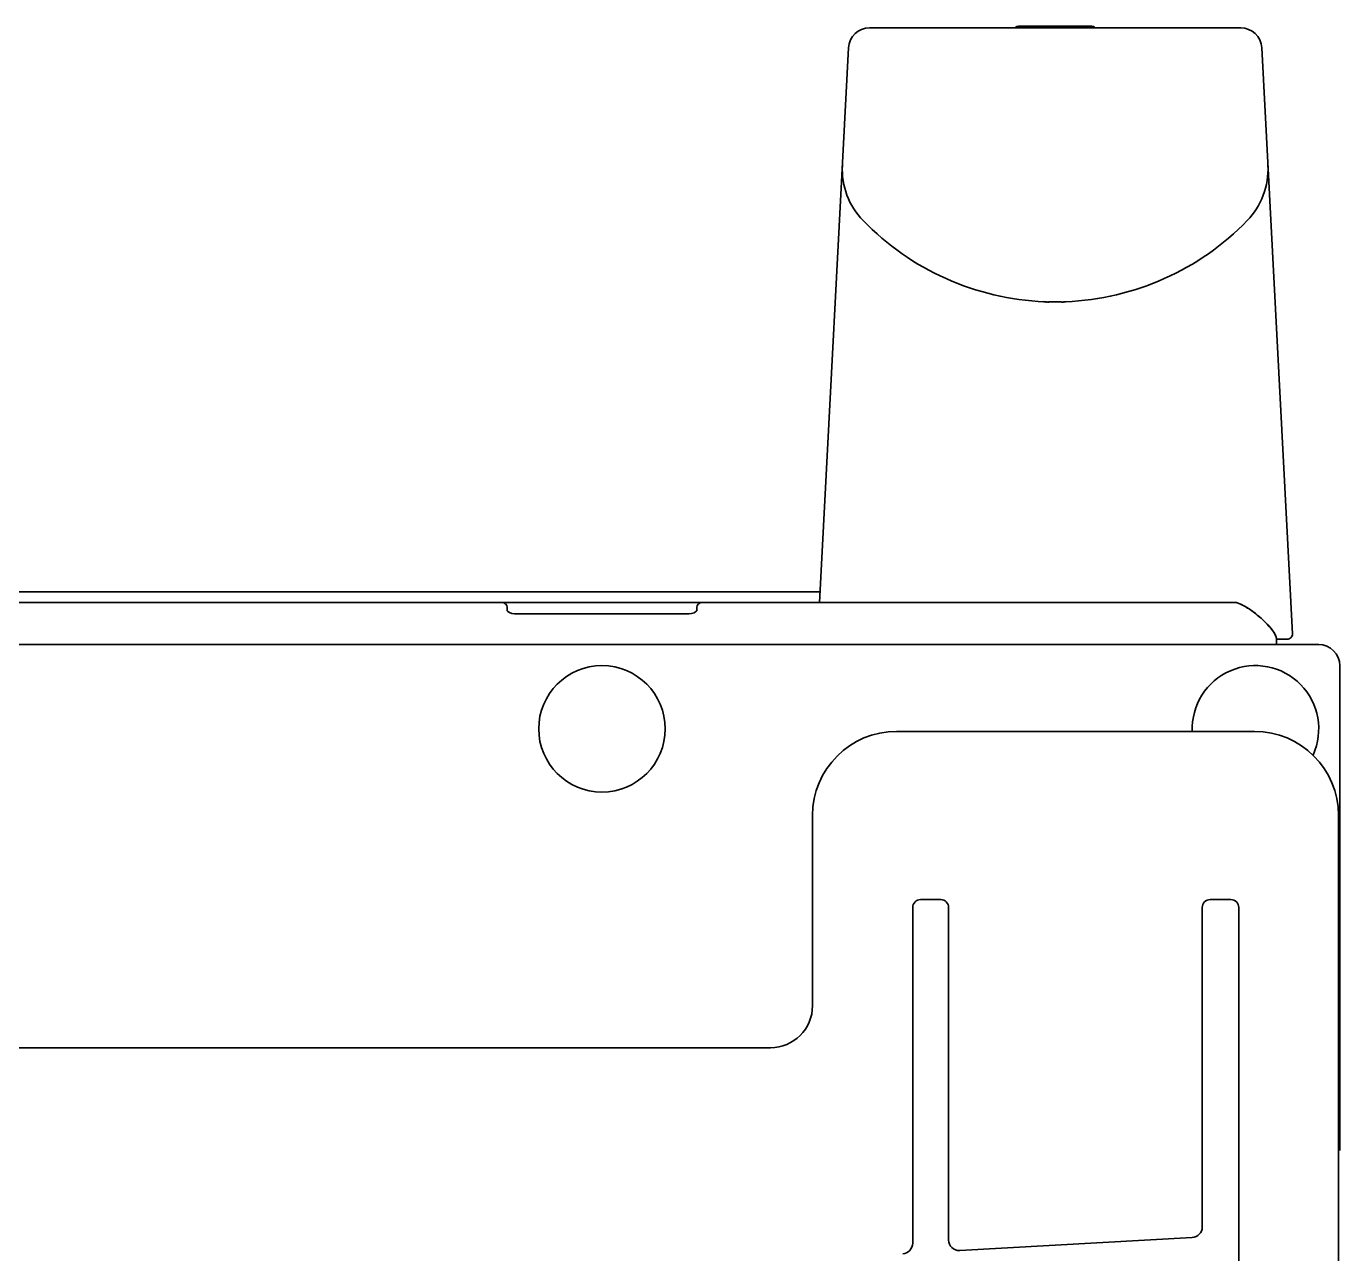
# Model space of a CAD drawing. Extents: x 5987 to 10491, y -672 to 3708.
# Drawn here: x 9107.5 to 9232.1, y 3591.7 to 3708.2 of the extents above; entities that cross this region are included whole.
import ezdxf

# ---------------------------------------------------------------- set-up
doc = ezdxf.new("R2010")
doc.units = 0
doc.header["$LTSCALE"] = 5
doc.layers.add('1', color=7, linetype='CONTINUOUS', true_color=0xffffff)

msp = doc.modelspace()

# ---------------------------------------------------------------- linework, layer by layer
at = {"layer": '1', "color": 7, "linetype": 'Continuous', "lineweight": 35}
for p, q in [((9187.53, 3708.03), (9222.74, 3708.03)), ((9208.59, 3708.18), (9201.68, 3708.18)), ((9182.78, 3653.53), (9185.54, 3706.13)), ((9227.65, 3650.55), (9224.73, 3706.13)), ((9203.97, 3682.08), (9203.97, 3682.07)), ((9203.97, 3682.08), (9203.97, 3682.07)), ((9182.83, 3654.53), (9102.19, 3654.53)), ((9104.3, 3653.53), (9219.97, 3653.53)), ((9153.14, 3653.03), (9153.14, 3652.74)), ((9170.39, 3652.45), (9153.89, 3652.45)), ((9171.14, 3652.74), (9171.14, 3653.03)), ((9171.14, 3652.75), (9171.14, 3652.75)), ((9218.97, 3653.53), (9218.96, 3653.53)), ((9219.13, 3653.53), (9222.13, 3653.53)), ((9222.13, 3653.53), (9222.34, 3653.5)), ((9222.41, 3653.48), (9222.34, 3653.5)), ((9226.13, 3650.1), (9226.14, 3649.53)), ((9227.15, 3650.03), (9226.13, 3650.03)), ((9230.14, 3649.53), (8376.14, 3649.53)), ((9232.14, 3601.53), (9232.14, 3647.53)), ((9190.1, 3641.29), (9190.1, 3641.28)), ((9224.04, 3641.28), (9190.1, 3641.28)), ((9224.04, 3641.29), (9224.04, 3641.28)), ((9182.11, 3633.3), (9182.11, 3633.3)), ((9182.11, 3633.3), (9182.11, 3615.28)), ((9232.03, 3571.36), (9232.03, 3633.3)), ((9232.03, 3633.3), (9232.03, 3633.3)), ((9192.37, 3625.33), (9192.37, 3625.33)), ((9192.37, 3625.33), (9194.28, 3625.33)), ((9194.28, 3625.33), (9194.28, 3625.33)), ((9219.84, 3625.33), (9221.81, 3625.33)), ((9219.84, 3625.33), (9219.84, 3625.33)), ((9221.81, 3625.33), (9221.81, 3625.33)), ((9191.62, 3624.58), (9191.62, 3592.74)), ((9195.03, 3593.04), (9195.03, 3624.58)), ((9219.09, 3624.58), (9219.09, 3594.27)), ((9222.56, 3568.83), (9222.56, 3624.58)), ((9182.11, 3615.28), (9182.11, 3615.28)), ((9178.12, 3611.28), (8428.03, 3611.28)), ((9178.12, 3611.29), (9178.12, 3611.28)), ((9218.14, 3593.27), (9196.09, 3592.04))]:
    msp.add_line(p, q, dxfattribs=at)
for points in [[(9153.89, 3652.45), (9153.85, 3652.45), (9153.6, 3652.48), (9153.37, 3652.56), (9153.21, 3652.66), (9153.14, 3652.74), (9153.14, 3652.75)], [(9171.14, 3652.75), (9171.13, 3652.74), (9171.05, 3652.65), (9170.88, 3652.55), (9170.65, 3652.48), (9170.39, 3652.45)], [(9226.13, 3650.1), (9226.11, 3650.2), (9226.06, 3650.36), (9225.97, 3650.53), (9225.87, 3650.7), (9225.75, 3650.87), (9225.62, 3651.04), (9225.47, 3651.22), (9225.3, 3651.4), (9225.11, 3651.6), (9224.91, 3651.8), (9224.67, 3652.02), (9224.41, 3652.25), (9224.1, 3652.49), (9223.75, 3652.75), (9223.37, 3653), (9223.04, 3653.2), (9222.72, 3653.36), (9222.41, 3653.48), (9222.34, 3653.5)]]:
    msp.add_lwpolyline(points, dxfattribs=at)
msp.add_circle((9162.14, 3641.53), 6, dxfattribs=at)
for centre, radius, start, end in [((9187.53, 3706.03), 2, 90, 177), ((9201.68, 3707.68), 0.5, 90, 135.487), ((9208.59, 3707.68), 0.5, 44.4998, 90), ((9222.74, 3706.03), 2, 3, 90), ((9191.94, 3694.61), 7, 177, 224.1229), ((9218.33, 3694.61), 7, 315.8771, 3), ((9205.14, 3707.41), 25.38, 224.1229, 267.7113), ((9205.14, 3707.41), 25.38, 272.2733, 315.8771), ((9205.28, 3686.52), 4.64, 253.6036, 255.6824), ((9204.39, 3684.02), 2.01, 262.7259, 264.7415), ((9204.39, 3684), 1.98, 264.7442, 265.3991), ((9204.39, 3683.99), 1.97, 265.3984, 266.7833), ((9204.39, 3683.98), 1.96, 266.7841, 267.6235), ((9204.39, 3683.97), 1.96, 267.6234, 268.8455), ((9204.39, 3683.97), 1.95, 268.8459, 270.9258), ((9204.39, 3683.97), 1.95, 270.9261, 271.9964), ((9204.39, 3683.97), 1.96, 271.9964, 273.0228), ((9204.38, 3683.98), 1.97, 273.0233, 274.286), ((9204.38, 3684), 1.98, 274.2856, 275.1372), ((9204.38, 3684.02), 2.01, 275.1401, 277.2744), ((9205.14, 3707.41), 25.38, 268.8485, 271.2991), ((9205.89, 3684.02), 2.01, 262.7256, 264.8598), ((9205.89, 3684), 1.98, 264.8627, 265.7144), ((9205.89, 3683.98), 1.97, 265.714, 266.9766), ((9205.89, 3683.97), 1.96, 266.9771, 268.0037), ((9205.89, 3683.97), 1.95, 268.0037, 269.0738), ((9205.89, 3683.96), 1.95, 269.0741, 270.1995), ((9205.89, 3683.97), 1.95, 270.1995, 271.1541), ((9205.89, 3683.97), 1.95, 271.1545, 272.3767), ((9205.88, 3683.98), 1.96, 272.3765, 273.2159), ((9205.88, 3683.99), 1.97, 273.2167, 274.6016), ((9205.88, 3684), 1.98, 274.6009, 275.2558), ((9205.88, 3684.02), 2.01, 275.2585, 277.2741), ((9152.64, 3653.03), 0.5, 0, 90), ((9171.64, 3653.03), 0.5, 90, 180), ((9227.15, 3650.53), 0.5, 270, 3), ((9230.14, 3647.53), 2, 0, 90), ((9224.14, 3641.53), 6, 335.5193, 182.3054)]:
    msp.add_arc(centre, radius, start, end, dxfattribs=at)
for centre, major_axis, ratio, start_param, end_param in [((9190.12, 3633.28), (5.67, -5.67), 0.997776, 2.357564, 3.925621), ((9224.02, 3633.28), (-5.67, -5.67), 0.997776, 2.357564, 3.925621), ((9192.37, 3624.58), (0, -0.75), 0.999402, 3.141593, 4.712389), ((9194.28, 3624.58), (0.751, 0), 0.99853, 0, 1.570796), ((9219.84, 3624.58), (0, -0.75), 0.999402, 3.141593, 4.712389), ((9221.81, 3624.58), (0.751, 0), 0.99853, 0, 1.570796), ((9178.11, 3615.29), (2.84, -2.84), 0.996244, 5.499157, 7.067214), ((9218.09, 3594.27), (-0.821, -0.571), 0.999112, 1.017308, 2.533193), ((9190.62, 3592.74), (-0.821, -0.571), 0.999112, 1.017308, 2.533193), ((9196.03, 3593.04), (-0.996, -0.089), 0.999321, 6.194725, 7.818603)]:
    msp.add_ellipse(centre, major_axis=major_axis, ratio=ratio, start_param=start_param, end_param=end_param, dxfattribs=at)
msp.add_open_spline([(9222.34, 3653.5), (9222.56, 3653.44), (9222.97, 3653.25), (9223.72, 3652.8), (9224.4, 3652.27), (9225.03, 3651.7), (9225.47, 3651.23), (9225.8, 3650.82), (9226.03, 3650.44), (9226.12, 3650.22), (9226.13, 3650.1)], degree=3, knots=[0, 0, 0, 0, 0.131311, 0.256443, 0.501662, 0.623393, 0.745134, 0.867852, 0.930791, 1, 1, 1, 1], dxfattribs=at)

doc.saveas('drawing.dxf')
